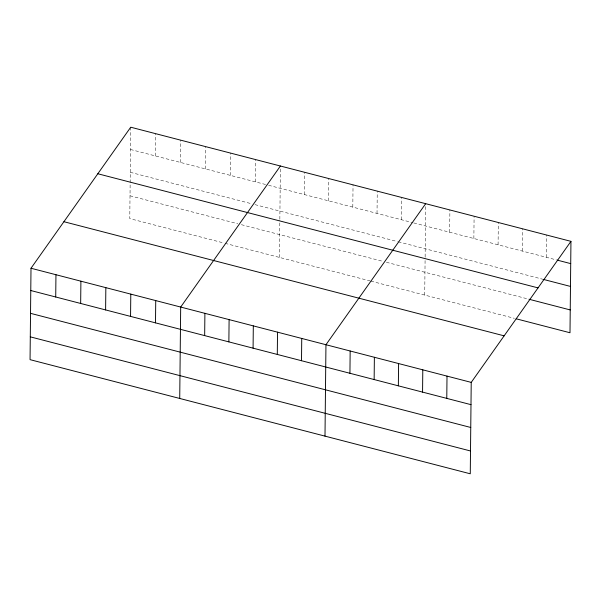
<?xml version="1.0" encoding="UTF-8"?>
<svg xmlns="http://www.w3.org/2000/svg" width="601" height="601" viewBox="0 0 601 601"><rect width="100%" height="100%" fill="white"/><g stroke="black" fill="none" stroke-linecap="round" stroke-linejoin="round"><path stroke-width="0.45" stroke-dasharray="3 2.25" d="M130.733 127.209L129.778 218.614L224.211 243.097M155.449 155.952L155.682 133.677M180.39 162.42L180.623 140.146M205.339 168.889L205.572 146.614M230.281 175.357L230.514 153.082M255.23 181.825L255.463 159.55M279.45 257.423L279.841 220.146M279.848 219.237L280.404 166.019M304.384 194.566L304.617 172.292M328.597 200.847L328.83 178.572M352.81 207.12L353.042 184.845M377.022 213.4L377.255 191.126M401.235 219.673L401.468 197.406M424.719 295.083L425.11 257.806M425.125 256.905L425.681 203.679M449.661 232.234L449.894 209.959M473.866 238.507L474.099 216.232M498.079 244.787L498.312 222.513M522.292 251.06L522.524 228.793M546.504 257.341L546.737 235.066M130.5 149.484L267.7 185.055M268.594 185.288L412.895 222.701M413.788 222.933L556.368 259.895M130.259 172.299L251.428 203.709M254.989 204.633L397.411 241.557M398.305 241.79L543.574 279.457M130.019 195.798L237.816 223.752M241.377 224.676L382.814 261.345M386.398 262.276L528.084 299.005M225.105 243.33L370.021 280.9M370.915 281.133L514.396 318.335"/><path stroke-width="0.9" d="M31.004 268.249L30.05 359.653L470.267 473.791L471.222 382.386L570.95 241.347L130.733 127.209L31.004 268.249L471.222 382.386M55.72 296.992L55.953 274.717M80.662 303.46L80.902 281.185M105.611 309.928L105.844 287.654M130.56 316.396L130.793 294.122M155.501 322.865L155.734 300.59M179.722 398.463L180.683 307.058L280.404 166.019M204.663 335.606L204.896 313.331M228.868 341.886L229.101 319.612M253.081 348.159L253.314 325.892M277.294 354.44L277.527 332.165M301.507 360.72L301.74 338.446M324.998 436.123L325.952 344.719L425.681 203.679M349.932 373.274L350.165 350.999M374.145 379.547L374.378 357.279M398.358 385.827L398.591 363.552M422.563 392.107L422.796 369.833M446.776 398.38L447.009 376.106M570.95 241.347L569.996 332.751L516.191 318.8M557.262 260.128L570.717 263.621M543.574 279.457L570.477 286.429M97.828 173.757L538.038 287.887M528.985 299.238L570.229 309.936M63.916 221.709L504.134 335.839M30.771 290.523L470.989 404.661M30.538 313.339L470.748 427.476M30.29 336.845L470.508 450.975"/></g></svg>
